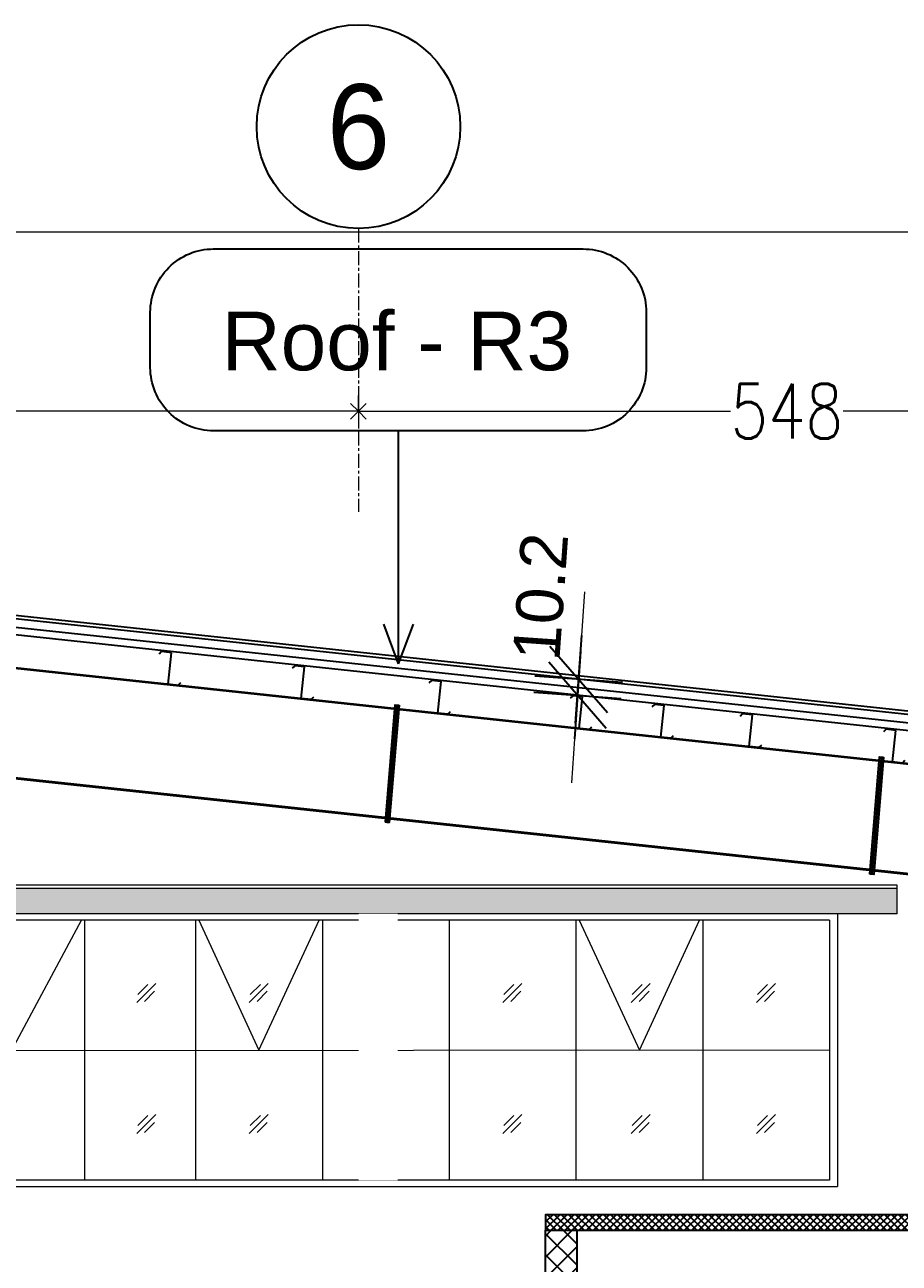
# Model space of a CAD drawing. Header units: millimetres. Extents: x -9083 to 924194, y -232449 to 321637.
# Drawn here: x 310522 to 326051, y -3617 to 18368 of the extents above; entities that cross this region are included whole.
import ezdxf
from ezdxf.enums import TextEntityAlignment as Align

# ---------------------------------------------------------------- set-up
doc = ezdxf.new("R2010")
doc.units = ezdxf.units.MM
doc.header["$LTSCALE"] = 400
doc.header["$MEASUREMENT"] = 0
doc.header["$PDMODE"] = 3
doc.linetypes.add('CENTER', pattern=[2, 1.25, -0.25, 0.25, -0.25])
doc.linetypes.add('HIDDEN2', pattern=[0.1875, 0.125, -0.0625])
doc.layers.get('0').update_dxf_attribs({"lineweight": 0, "true_color": 0xff1414})
doc.layers.get('Defpoints').update_dxf_attribs({"color": 8, "lineweight": 5})
for name, color, linetype in [('A-HAT', 251, 'Continuous'), ('A-TEXT35', 6, 'Continuous'), ('CAR LOT', 206, 'Continuous'), ('dim', 7, 'Continuous'), ('ELE', 2, 'Continuous'), ('elevation', 7, 'Continuous'), ('Grid-bubble', 3, 'Continuous'), ('REV. CLOUD', 2, 'Continuous'), ('SS', 1, 'Continuous'), ('Tag', 2, 'Continuous')]:
    doc.layers.add(name, color=color, linetype=linetype)
for name, color, linetype, lineweight in [('AR-AXIS', 252, 'CENTER', 20), ('AR-dim-in', 134, 'Continuous', 0), ('AR-Win', 4, 'Continuous', 13)]:
    doc.layers.add(name, color=color, linetype=linetype, lineweight=lineweight)
doc.styles.add('25', font='arial.ttf', dxfattribs={"width": 0.95, "height": 0.25})
doc.styles.add('ms-100', font='simplex.shx', dxfattribs={"width": 0.8})
doc.styles.add('Name', font='arial.ttf', dxfattribs={"height": 0.25})
doc.styles.get("Standard").update_dxf_attribs({"font": 'GOTHIC.TTF', "height": 220})
doc.styles.add('STENCIL', font='')
doc.styles.add('TEXT', font='arial.ttf')
doc.styles.get('STENCIL').set_extended_font_data('Stencil')
doc.linetypes.add('BATTING', pattern='A,0.0001,-0.1,[134,ltypeshp.shx,S=0.1,R=0,X=-0.1,Y=0],-0.2,[134,ltypeshp.shx,S=0.1,R=180,X=0.1,Y=0],-0.1', length=0.4001)
doc.dimstyles.new('36-100-200-IN', dxfattribs={"dimtxt": 0.3, "dimasz": 0.28, "dimexe": 0.025, "dimexo": 0.2, "dimgap": 0.15, "dimtad": 1, "dimlfac": 100, "dimdsep": 46, "dimtxsty": 'TEXT', "dimblk": 'TICK', "dimcen": 1, "dimdle": 0.025, "dimse1": 1, "dimse2": 1, "dimclrd": 256, "dimclre": 256, "dimclrt": 2, "dimadec": 0, "dimazin": 0, "dimtfac": 1, "dimtix": 1, "dimtmove": 2, "dimatfit": 3, "dimfxl": 1, "dimtolj": 1, "dimtzin": 0, "dimarcsym": 0})
doc.dimstyles.new('ms-100', dxfattribs={"dimtxt": 0.4, "dimasz": 0.1, "dimexe": 0.1, "dimexo": 0.1, "dimgap": 0, "dimtad": 0, "dimdec": 0, "dimlfac": 100, "dimdsep": 46, "dimtxsty": 'ms-100', "dimblk": 'OPEN90', "dimcen": 0.15, "dimdle": 0.1, "dimse1": 1, "dimse2": 1, "dimclrd": 250, "dimclre": 250, "dimadec": 0, "dimazin": 0, "dimtfac": 1, "dimtdec": 0, "dimtix": 1, "dimtmove": 1, "dimatfit": 3, "dimldrblk": 'ARCHTICK', "dimfxl": 1, "dimtolj": 1, "dimtzin": 0, "dimlwd": -1, "dimlwe": -1, "dimarcsym": 0})

# ---------------------------------------------------------------- blocks, each defined once
blk = doc.blocks.new('SYMB103')
at = {"color": 3, "linetype": 'ByBlock'}
for p, q in [((0, -512), (0, 0)), ((0, 0), (160, 0)), ((160, 0), (196, -43)), ((-196, -469), (-160, -512)), ((-160, -512), (0, -512))]:
    blk.add_line(p, q, dxfattribs=at)
blk = doc.blocks.new('_Oblique')
at = {"color": 0, "linetype": 'ByBlock', "lineweight": -2}
blk.add_line((-0.5, -0.5), (0.5, 0.5), dxfattribs=at)
blk = doc.blocks.new('TICK')
at = {"linetype": 'ByBlock'}
for p, q in [((0, 1), (0, -1)), ((1, 0), (-1, 0))]:
    blk.add_line(p, q, dxfattribs=at)
at = {"color": 3, "linetype": 'ByBlock', "xscale": 1.414213562372998, "yscale": 1.414213562372998, "zscale": 1.414213562372998}
blk.add_blockref('_Oblique', (0, 0), dxfattribs=at)
blk = doc.blocks.new('*D602')
at = {"layer": 'Defpoints', "color": 0, "transparency": 16777216}
for p in [(117782.5545, -14830.5117), (117782.5461, -14830.6134), (117782.5473, -14830.6135)]:
    blk.add_point(p, dxfattribs=at)
at = {"layer": 'dim', "lineweight": -2, "transparency": 16777216}
for p, q in [((117782.5728, -14830.2323), (117782.5924, -14829.9529)), ((117782.5533, -14830.5116), (117782.5461, -14830.6134)), ((117782.5265, -14830.8927), (117782.507, -14831.172))]:
    blk.add_line(p, q, dxfattribs=at)
at = {"layer": 'dim', "lineweight": -2, "transparency": 16777216, "xscale": 0.28, "yscale": 0.28, "zscale": 0.28}
for p, rotation in [((117782.5533, -14830.5116), 265.9924515644463), ((117782.5461, -14830.6134), 85.99245156444627)]:
    blk.add_blockref('TICK', p, dxfattribs=dict(at, rotation=rotation))
at = {"layer": 'dim', "color": 2, "transparency": 16777216, "insert": (117782.3107, -14829.9835), "char_height": 0.3, "attachment_point": 5, "rotation": 85.99245, "style": 'TEXT'}
blk.add_mtext('\\A1;10.2', dxfattribs=at)
blk = doc.blocks.new('*U616')
for p in [(0.0065, -0.2348), (-0.0355, -0.7844), (0.0485, -0.7844)]:
    blk.add_line(p, (0.0065, -0.8968))
at = {"color": 0, "linetype": 'ByBlock'}
blk.add_lwpolyline([(-0.5185, -0.2348), (0.5315, -0.2348), (0.5315, -0.2348, 0.414214), (0.7113, -0.0551), (0.7113, 0.1021, 0.414214), (0.5315, 0.2819), (0.5315, 0.2819), (-0.5185, 0.2819), (-0.5185, 0.2819, 0.414214), (-0.6983, 0.1021), (-0.6983, -0.0551, 0.414214), (-0.5185, -0.2348), (-0.5185, -0.2348)], format="xyb", dxfattribs=at)
at = {"color": 0, "style": 'Name', "flags": 4}
blk.add_attdef('WNO', text='', height=0.3, dxfattribs=at).set_placement((0.0108, 0.0235), align=Align.MIDDLE)
blk = doc.blocks.new('ertf')
blk.add_hatch(color=159).paths.add_polyline_path([(115998.606, -14915.5483), (116010.8156, -14915.5483), (116010.8156, -14915.3861), (115998.606, -14915.3861)])
at = {"color": 140}
for p, q in [((115999.0372, -14915.5889), (115999.0372, -14917.251)), ((116003.0912, -14915.5889), (116003.0912, -14917.251)), ((116003.8007, -14915.5889), (116003.8007, -14917.251))]:
    blk.add_line(p, q, dxfattribs=at)
blk.add_line((115999.3776, -14915.5483), (116007.1453, -14915.5483))
at = {"color": 8, "linetype": 'HIDDEN2'}
for p, q in [((116000.2534, -14916.4199), (115999.8683, -14915.5889)), ((116000.6385, -14915.5889), (116000.2534, -14916.4199)), ((116002.6858, -14916.4199), (116002.3007, -14915.5889)), ((116003.071, -14915.5889), (116002.6858, -14916.4199)), ((116004.2669, -14916.4199), (116003.821, -14915.5889))]:
    blk.add_line(p, q, dxfattribs=at)
at = {"color": 8}
for p, q in [((115999.5047, -14916.1148), (115999.3831, -14915.9932)), ((116000.3054, -14916.1148), (116000.1838, -14915.9932)), ((116001.1264, -14916.1148), (116001.0047, -14915.9932)), ((116001.927, -14916.1148), (116001.8054, -14915.9932)), ((116002.748, -14916.1148), (116002.6264, -14915.9932)), ((116003.4676, -14916.1148), (116003.346, -14915.9932)), ((115999.4542, -14916.1079), (115999.3901, -14916.0438)), ((115999.4978, -14916.0643), (115999.4337, -14916.0001)), ((116000.2549, -14916.1079), (116000.1907, -14916.0438)), ((116000.2985, -14916.0643), (116000.2344, -14916.0001)), ((116001.0758, -14916.1079), (116001.0117, -14916.0438)), ((116001.1194, -14916.0643), (116001.0553, -14916.0001)), ((116001.8765, -14916.1079), (116001.8124, -14916.0438)), ((116001.9201, -14916.0643), (116001.856, -14916.0001)), ((116002.6974, -14916.1079), (116002.6333, -14916.0438)), ((116002.741, -14916.0643), (116002.6769, -14916.0001)), ((116003.417, -14916.1079), (116003.3529, -14916.0438)), ((116003.4606, -14916.0643), (116003.3965, -14916.0001)), ((115999.5047, -14916.9525), (115999.3831, -14916.8309)), ((115999.4978, -14916.9019), (115999.4337, -14916.8378)), ((116000.3054, -14916.9525), (116000.1838, -14916.8309)), ((116000.2985, -14916.9019), (116000.2344, -14916.8378)), ((116001.1264, -14916.9525), (116001.0047, -14916.8309)), ((116001.1194, -14916.9019), (116001.0553, -14916.8378)), ((116001.927, -14916.9525), (116001.8054, -14916.8309)), ((116001.9201, -14916.9019), (116001.856, -14916.8378)), ((116002.748, -14916.9525), (116002.6264, -14916.8309)), ((116002.741, -14916.9019), (116002.6769, -14916.8378)), ((116003.4676, -14916.9525), (116003.346, -14916.8309)), ((116003.4606, -14916.9019), (116003.3965, -14916.8378)), ((115999.4542, -14916.9455), (115999.3901, -14916.8814)), ((116000.2549, -14916.9455), (116000.1907, -14916.8814)), ((116001.0758, -14916.9455), (116001.0117, -14916.8814)), ((116001.8765, -14916.9455), (116001.8124, -14916.8814)), ((116002.6974, -14916.9455), (116002.6333, -14916.8814)), ((116003.417, -14916.9455), (116003.3529, -14916.8814))]:
    blk.add_line(p, q, dxfattribs=at)
at = {"layer": 'AR-Win'}
for p, q in [((115998.605, -14915.3659), (116010.8198, -14915.3659)), ((115998.605, -14915.5483), (115998.605, -14915.3659)), ((115998.606, -14915.3861), (116010.8198, -14915.3861)), ((115998.606, -14915.3861), (115998.606, -14915.5483)), ((115998.605, -14915.5483), (116010.8198, -14915.5483)), ((115998.9868, -14915.5483), (115998.9868, -14917.2916)), ((115999.0372, -14915.5889), (116010.3885, -14915.5889)), ((115999.848, -14915.5889), (115999.848, -14917.251)), ((116000.6588, -14915.5889), (116000.6588, -14917.251)), ((116001.4696, -14915.5889), (116001.4696, -14917.251)), ((116002.2804, -14915.5889), (116002.2804, -14917.251)), ((115999.0372, -14916.4209), (116010.3885, -14916.4275)), ((115999.0372, -14917.251), (116010.3885, -14917.251)), ((116010.4389, -14917.2916), (115998.9868, -14917.2916))]:
    blk.add_line(p, q, dxfattribs=at)
at = {"color": 2}
blk.add_wipeout([(116001.7983, -14915.5483), (116001.7983, -14917.251), (116002.0473, -14917.251), (116002.0473, -14915.5483)], dxfattribs=at).dxf.layer = 'ELE'
blk = doc.blocks.new('_Open90')
at = {"color": 0, "linetype": 'ByBlock', "lineweight": -2}
for p, q in [((0, 0), (-1, 0)), ((-0.5, 0.5), (0, 0)), ((0, 0), (-0.5, -0.5))]:
    blk.add_line(p, q, dxfattribs=at)
blk = doc.blocks.new('*D609')
at = {"layer": 'AR-dim-in', "color": 250, "transparency": 16777216}
for p, q in [((117784.8156, -14834.0333), (117784.9956, -14834.0333)), ((117784.8956, -14834.1333), (117784.8956, -14835.1733)), ((117784.8956, -14836.9333), (117784.8956, -14835.8933)), ((117784.8156, -14837.0333), (117784.9956, -14837.0333))]:
    blk.add_line(p, q, dxfattribs=at)
at = {"layer": 'Defpoints', "color": 0, "linetype": 'Continuous', "transparency": 16777216}
for p in [(117782.3417, -14834.0333), (117784.8956, -14834.0333), (117770.503, -14837.0333)]:
    blk.add_point(p, dxfattribs=at)
at = {"layer": 'AR-dim-in', "color": 250, "linetype": 'Continuous', "transparency": 16777216, "xscale": 0.1, "yscale": 0.1, "zscale": 0.1}
for p, rotation in [((117784.8956, -14834.0333), 90), ((117784.8956, -14837.0333), 270)]:
    blk.add_blockref('_Open90', p, dxfattribs=dict(at, rotation=rotation))
at = {"layer": 'AR-dim-in', "color": 0, "linetype": 'Continuous', "transparency": 16777216, "insert": (117784.8956, -14835.5333), "char_height": 0.35, "attachment_point": 5, "rotation": 90, "style": 'ms-100'}
blk.add_mtext('\\A1;300', dxfattribs=at)
blk = doc.blocks.new('_ArchTick')
at = {"color": 0, "linetype": 'ByBlock', "const_width": 0.15}
blk.add_lwpolyline([(-0.5, -0.5), (0.5, 0.5)], dxfattribs=at)
blk = doc.blocks.new('*D603')
at = {"layer": 'AR-dim-in', "color": 250, "transparency": 16777216}
for p, q in [((117781.1454, -14828.7177), (117781.1454, -14828.8977)), ((117786.6225, -14828.7177), (117786.6225, -14828.8977)), ((117781.2454, -14828.7977), (117783.524, -14828.7977)), ((117786.5225, -14828.7977), (117784.244, -14828.7977))]:
    blk.add_line(p, q, dxfattribs=at)
at = {"layer": 'Defpoints', "color": 0, "linetype": 'Continuous', "transparency": 16777216}
for p in [(117781.1454, -14827.673), (117786.6225, -14827.673), (117781.1454, -14828.7977)]:
    blk.add_point(p, dxfattribs=at)
at = {"layer": 'AR-dim-in', "color": 250, "linetype": 'Continuous', "transparency": 16777216, "xscale": 0.1, "yscale": 0.1, "zscale": 0.1, "rotation": 180}
blk.add_blockref('_Open90', (117781.1454, -14828.7977), dxfattribs=at)
at = {"layer": 'AR-dim-in', "color": 250, "linetype": 'Continuous', "transparency": 16777216, "xscale": 0.1, "yscale": 0.1, "zscale": 0.1}
blk.add_blockref('_Open90', (117786.6225, -14828.7977), dxfattribs=at)
at = {"layer": 'AR-dim-in', "color": 0, "linetype": 'Continuous', "transparency": 16777216, "insert": (117783.884, -14828.7977), "char_height": 0.35, "attachment_point": 5, "style": 'ms-100'}
blk.add_mtext('\\A1;548', dxfattribs=at)
blk = doc.blocks.new('*D604')
at = {"layer": 'AR-dim-in', "color": 250, "transparency": 16777216}
for p, q in [((117770.087, -14827.6525), (117770.087, -14827.5525)), ((117786.6225, -14827.6525), (117786.6225, -14827.5525)), ((117770.187, -14827.6525), (117777.8814, -14827.6525)), ((117786.5225, -14827.6525), (117778.8281, -14827.6525))]:
    blk.add_line(p, q, dxfattribs=at)
at = {"layer": 'Defpoints', "color": 0, "linetype": 'Continuous', "transparency": 16777216}
for p in [(117770.087, -14827.6525), (117770.087, -14827.6525), (117786.6225, -14827.6525)]:
    blk.add_point(p, dxfattribs=at)
at = {"layer": 'AR-dim-in', "color": 250, "linetype": 'Continuous', "transparency": 16777216, "xscale": 0.1, "yscale": 0.1, "zscale": 0.1, "rotation": 180}
blk.add_blockref('_Open90', (117770.087, -14827.6525), dxfattribs=at)
at = {"layer": 'AR-dim-in', "color": 250, "linetype": 'Continuous', "transparency": 16777216, "xscale": 0.1, "yscale": 0.1, "zscale": 0.1}
blk.add_blockref('_Open90', (117786.6225, -14827.6525), dxfattribs=at)
at = {"layer": 'AR-dim-in', "color": 0, "linetype": 'Continuous', "transparency": 16777216, "insert": (117778.3547, -14827.6525), "char_height": 0.35, "attachment_point": 5, "style": 'ms-100'}
blk.add_mtext('\\A1;1654', dxfattribs=at)
blk = doc.blocks.new('*D605')
at = {"layer": 'AR-dim-in', "color": 250, "transparency": 16777216}
for p, q in [((117775.5654, -14828.8777), (117775.5654, -14828.6977)), ((117781.1454, -14828.7977), (117781.1454, -14828.6977)), ((117775.6654, -14828.7977), (117777.9954, -14828.7977)), ((117781.0454, -14828.7977), (117778.7154, -14828.7977))]:
    blk.add_line(p, q, dxfattribs=at)
at = {"layer": 'Defpoints', "color": 0, "linetype": 'Continuous', "transparency": 16777216}
for p in [(117775.5654, -14828.7977), (117781.1454, -14828.8895), (117775.5654, -14829.4406)]:
    blk.add_point(p, dxfattribs=at)
at = {"layer": 'AR-dim-in', "color": 250, "linetype": 'Continuous', "transparency": 16777216, "xscale": 0.1, "yscale": 0.1, "zscale": 0.1, "rotation": 180}
blk.add_blockref('_Open90', (117775.5654, -14828.7977), dxfattribs=at)
at = {"layer": 'AR-dim-in', "color": 250, "linetype": 'Continuous', "transparency": 16777216, "xscale": 0.1, "yscale": 0.1, "zscale": 0.1}
blk.add_blockref('_Open90', (117781.1454, -14828.7977), dxfattribs=at)
at = {"layer": 'AR-dim-in', "color": 0, "linetype": 'Continuous', "transparency": 16777216, "insert": (117778.3554, -14828.7977), "char_height": 0.35, "attachment_point": 5, "style": 'ms-100'}
blk.add_mtext('\\A1;558', dxfattribs=at)
blk = doc.blocks.new('GRIDNUM')
at = {"layer": 'Grid-bubble'}
blk.add_circle((0, 0), 0.3, dxfattribs=at)
at = {"layer": 'Grid-bubble', "width": 0.7}
blk.add_attdef('GRID', text='', height=0.25, dxfattribs=at).set_placement((0, 0), align=Align.MIDDLE)
blk = doc.blocks.new('sgte5')
at = {"layer": 'A-HAT'}
h = blk.add_hatch(dxfattribs=at)
h.set_pattern_fill('ANSI37', color=256, scale=0.03, style=0)
h.set_pattern_definition([(45, (2091.458125, 48.24812), (-0.06735192091, 0.06735192091), []), (135, (2091.458125, 48.24812), (-0.06735192091, -0.06735192091), [])])
h.paths.add_polyline_path([(117782.34167, -14834.03332), (117782.54167, -14834.03332), (117782.54167, -14837.03332), (117782.34167, -14837.03332)])
at = {"layer": 'REV. CLOUD', "linetype": 'Continuous'}
h = blk.add_hatch(dxfattribs=at)
h.set_pattern_fill('ANSI37', color=253, scale=0.01)
h.set_pattern_definition([(45, (2091.458125, 48.248116), (-0.022450640303, 0.022450640303), []), (135, (2091.458125, 48.248116), (-0.022450640303, -0.022450640303), [])])
h.paths.add_polyline_path([(117786.74087, -14833.93332), (117782.34167, -14833.93332), (117782.34167, -14834.03332), (117786.74087, -14834.03332)])
at = {"layer": 'A-TEXT35'}
for points in [[(117786.74087, -14833.93332), (117782.34167, -14833.93332), (117782.34167, -14834.03332), (117786.74087, -14834.03332)], [(117782.34167, -14834.03332), (117782.54167, -14834.03332), (117782.54167, -14837.03332), (117782.34167, -14837.03332)]]:
    blk.add_lwpolyline(points, close=True, dxfattribs=at)
at = {"layer": 'ELE'}
blk.add_lwpolyline([(117778.37246, -14830.03935), (117786.50648, -14830.91104)], dxfattribs=at)
at = {"layer": 'ELE', "color": 6}
for points in [[(117786.50414, -14830.93493), (117778.37246, -14830.06349)], [(117786.49418, -14831.03644), (117778.37246, -14830.16607)]]:
    blk.add_lwpolyline(points, dxfattribs=at)
at = {"layer": 'elevation', "color": 2, "linetype": 'Continuous'}
for p, q in [((117785.99823, -14831.19374), (117778.38513, -14830.37783)), ((117785.99823, -14831.19876), (117778.38513, -14830.38286)), ((117785.92364, -14831.88975), (117778.38515, -14831.08184)), ((117785.92364, -14831.89478), (117778.38515, -14831.08687)), ((117785.99823, -14831.90277), (117784.44273, -14831.73607)), ((117785.99823, -14831.89774), (117784.44315, -14831.73108))]:
    blk.add_line(p, q, dxfattribs=at)
for points in [[(117781.31724, -14831.42457), (117781.37972, -14830.67468), (117781.39238, -14830.67573), (117781.32989, -14831.42563)], [(117781.40503, -14830.67679), (117781.34255, -14831.42668), (117781.32989, -14831.42563), (117781.39238, -14830.67573)], [(117784.41552, -14831.75675), (117784.478, -14831.00686), (117784.49066, -14831.00792), (117784.42817, -14831.75781)], [(117784.50332, -14831.00897), (117784.44083, -14831.75886), (117784.42817, -14831.75781), (117784.49066, -14831.00792)]]:
    blk.add_lwpolyline(points, close=True, dxfattribs=at)
at = {"layer": 'SS', "color": 8, "linetype": 'BATTING', "ltscale": 0.2}
blk.add_lwpolyline([(117786.49887, -14830.98867), (117778.37246, -14830.1178)], dxfattribs=at)
at = {"layer": 'elevation', "linetype": 'Continuous', "extrusion": (0, 0, -1), "xscale": 0.0003968778934503, "yscale": 0.0003968778934503, "zscale": -0.0003968778934503, "rotation": 6.117008075125122}
for p in [(-117779.94959, -14830.34113), (-117780.80118, -14830.43239), (-117781.67479, -14830.52602), (-117782.57824, -14830.62284), (-117783.10053, -14830.67882), (-117783.6646, -14830.73927), (-117784.58182, -14830.83757)]:
    blk.add_blockref('SYMB103', p, dxfattribs=at)
at = {"layer": 'Tag'}
ref = blk.add_blockref('*U616', (117781.41468, -14828.39463), dxfattribs=dict(at, xscale=-2.25, yscale=2.25, zscale=2.25))
ref.add_attrib('WNO', 'Roof - R3', dxfattribs={"layer": '0', "color": 0, "height": 0.375, "style": '25', "flags": 4}).set_placement((117781.39036, -14828.34172), align=Align.MIDDLE)
at = {"layer": 'AR-dim-in', "linetype": 'Continuous'}
for base, p1, p2, picture, middle in [((117770.08696, -14827.65251), (117786.62253, -14827.65251), (117770.08696, -14827.65251), '*D604', (117778.35475, -14827.65251)), ((117781.14539, -14828.79772), (117786.62253, -14827.673), (117781.14539, -14827.673), '*D603', (117783.88396, -14828.79772)), ((117775.56539, -14828.79772), (117781.14539, -14828.88955), (117775.56539, -14829.44061), '*D605', (117778.35539, -14828.79772))]:
    dim = blk.add_linear_dim(base=base, p1=p1, p2=p2, dimstyle='ms-100', override={"dimfxl": 0.08, "dimfxlon": 1, "dimarcsym": 1}, dxfattribs=at)
    dim.commit()
    dim.dimension.update_dxf_attribs({"geometry": picture, "text_midpoint": middle})
dim = blk.add_linear_dim(base=(117784.89562, -14834.03332), p1=(117770.50299, -14837.03332), p2=(117782.34167, -14834.03332), angle=90, dimstyle='ms-100', override={"dimfxl": 0.08, "dimfxlon": 1, "dimarcsym": 1}, dxfattribs=at)
dim.commit()
dim.dimension.update_dxf_attribs({"geometry": '*D609', "text_midpoint": (117784.89562, -14835.53332)})
at = {"layer": 'dim'}
dim = blk.add_linear_dim(base=(117782.54612, -14830.61339), p1=(117782.55446, -14830.51165), p2=(117782.54732, -14830.61347), angle=265.992452, text='10.2', dimstyle='36-100-200-IN', dxfattribs=at)
dim.commit()
dim.dimension.update_dxf_attribs({"geometry": '*D602', "text_midpoint": (117782.31074, -14829.98352), "dimtype": 129})
at = {"layer": 'AR-dim-in', "linetype": 'Continuous', "xscale": -1}
blk.add_blockref('ertf', (233783.19482, 83.53824), dxfattribs=at)

msp = doc.modelspace()

# ---------------------------------------------------------------- block references
at = {"layer": 'AR-dim-in', "linetype": 'Continuous', "xscale": 2777.152584597259, "yscale": 2777.152584597259, "zscale": 2777.152584597259}
msp.add_blockref('sgte5', (-326779763.94211, 41193341.56095), dxfattribs=at)

# ---------------------------------------------------------------- next in the draw order: linework, layer by layer
at = {"layer": 'AR-AXIS', "ltscale": 0.5}
msp.add_line((316448.40469, 14751.60878), (316448.40469, 9722.23726), dxfattribs=at)

# ---------------------------------------------------------------- next in the draw order: block references
at = {"layer": 'CAR LOT'}
ref = msp.add_blockref('GRIDNUM', (316448.40469, 16559.65042), dxfattribs=dict(at, xscale=6026.805467745792, yscale=6026.805467745792, zscale=6026.805467745792, rotation=180))
ref.add_attrib('GRID', '6', dxfattribs={"layer": 'Grid-bubble', "color": 7, "height": 1506.70137, "style": 'STENCIL'}).set_placement((316448.40469, 16559.65042), align=Align.MIDDLE)

doc.saveas('drawing.dxf')
